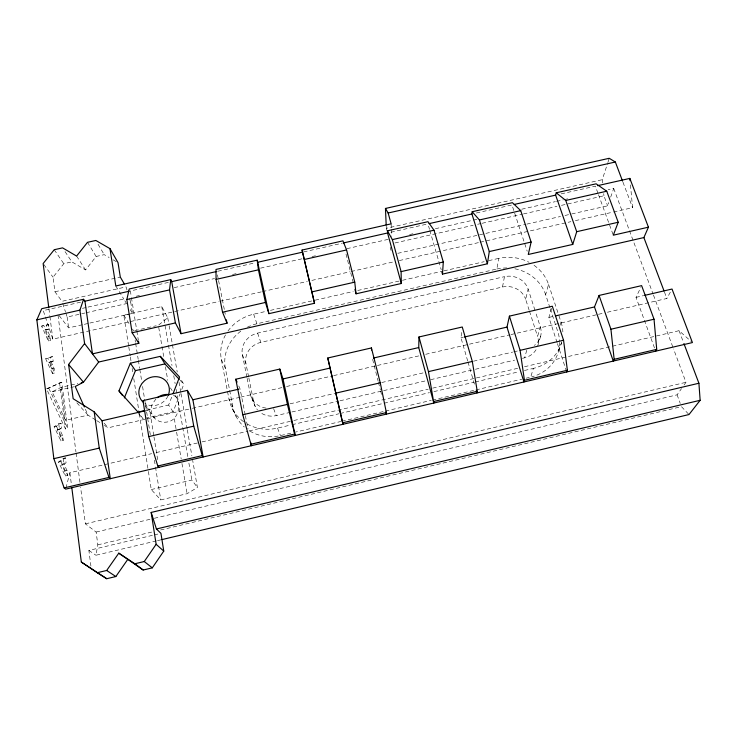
<?xml version="1.0" encoding="UTF-8"?>
<svg xmlns="http://www.w3.org/2000/svg" width="737" height="737" viewBox="0 0 737 737"><rect width="100%" height="100%" fill="white"/><g stroke="black" fill="none" stroke-linecap="round" stroke-linejoin="round"><path stroke-width="0.55" stroke-dasharray="3.69 2.76" d="M467.691 360.973L460.975 337.813L461.611 332.405M247.217 327.246A40.019 36.822 -19 0 1 256.918 323.773L496.867 269.014L498.719 258.374A40.563 36.491 9.2 0 1 529.111 262.308M156.355 540.912L95.93 555.247L97.846 544.836L96.114 532.04L85.391 523.85L80.6 487.332M248.618 376.837L245.928 363.59A18.95 17.439 -19 0 1 260.834 342.373L502.496 286.997L504.477 276.661A19.217 17.283 9.2 0 1 528.143 289.134L535.126 310.747M529.157 310.194L525.647 299.268L528.143 289.134M65.943 488.051L69.895 472.712L151.638 453.66M522.404 358.329L524.643 357.804L527.176 348.73M549.94 307.753L545.638 294.671L548.558 284.445A40.563 36.491 9.2 0 0 533.063 264.638M540.645 336.21L537.844 345.515A19.134 17.458 12.6 0 0 537.568 336.431L540.359 326.952L535.467 311.825M557.08 342.512L548.881 317.417L552.317 306.233M561.843 341.719A41.272 37.532 12.2 0 1 533.367 368.399L530.686 377.123L526.218 378.164M602.59 182.905L602.258 179.69L607.491 163.642M607.841 162.573L609.232 158.289M559.991 325.349L561.069 322.161L558.563 314.616M571.719 213.951L607.629 205.826L608.771 202.564M610.678 197.138L613.718 188.46L608.108 189.722M558.572 350.941L561.483 342.742M145.309 418.266L173.094 411.836L180.095 393.788M181.744 389.541L183.799 384.226L180.62 378.8M173.094 411.836L168.616 405.046L172.265 395.686M654.493 347.938L636.013 297.37L640.693 287.596M607.426 312.239L666.884 298.476L670.992 290.931M154.328 518.286L677.091 394.829L681.541 388.565M684.074 384.99L685.981 382.31L673.535 348.923M155.958 398.92L152.126 404.392A14.915 13.552 -30.9 0 0 155.645 419.196A14.915 13.552 -30.9 0 0 171.638 420.523C179.478 415.521 180.934 402.494 175.111 395.382M65.049 251.603L71.876 261.884L85.575 269.926L96.142 256.467L104.221 254.661L109.15 257.517M127.013 290.046L126.064 286.896L62.019 301.313L54.934 291.76L53.027 277.213L63.778 263.699L71.876 261.884M64.055 464.421L66.063 462.744L65.436 457.834L63.133 458.368L58.49 462.117L65.363 476.028L67.675 475.494L67.049 470.528L64.055 464.421L61.733 464.964L64.736 471.072L65.363 476.028M61.733 464.964L63.751 463.278L66.063 462.744M58.49 462.117L60.83 461.565L65.436 457.834M128.597 345.754L123.788 315.178L161.762 306.583L167.723 317.73L158.354 325.266L163.918 357.813M59.633 429.349L61.65 428.004L61.042 423.213L58.767 423.738L54.096 426.751L60.941 440.938L63.225 440.413L62.608 435.585L59.633 429.349L57.339 429.883L60.333 436.111L60.941 440.938M57.339 429.883L61.65 428.004M54.096 426.751L56.417 426.216L61.042 423.213M148.404 471.44L151.26 489.561L160.767 499.898L187.115 493.698L197.424 487.489L192.67 460.33M95.699 419.961L88.007 415.134L65.492 420.33L52.115 391.798L61.235 387.284L77.91 383.461M47.297 388.685L61.742 382.208L67.721 428.473L65.501 428.989L47.021 389.891M46.532 388.86L61.742 382.208M51.129 361.931L53.165 361.176L52.594 356.634L50.374 357.141L50.945 361.683L48.891 362.447L51.857 368.887L52.438 373.466L54.658 372.959L54.077 368.38L51.129 361.931L48.891 362.447M52.438 373.466L45.666 358.79L52.594 356.634M157.478 540.645L160.832 539.852M85.391 523.85L685.981 382.31M96.114 532.04L153.204 518.553M97.846 544.836L152.734 531.838M160.574 529.986L681.439 406.649L688.994 414.544M90.927 566.108L88.873 550.41L153.185 535.163M154.291 534.905L159.837 533.588M48.347 341.019L47.776 336.551L44.837 330.01L49.084 329.034L48.522 324.612L41.613 326.123L48.347 341.019L50.54 340.522L49.978 336.054L47.039 329.513M249.815 431.034A40.646 37.928 -21.2 0 0 280.428 435.604L292.718 432.739M293.833 432.472L340.761 421.509M341.876 421.242L384.327 411.32M385.451 411.062L431.256 400.357M432.37 400.099L474.821 390.177M475.945 389.91L521.75 379.205M151.26 489.561L191.841 480.036L197.424 487.489M460.975 337.813L463.168 337.306M290.037 403.821L334.782 393.42M381.757 382.512L424.263 372.636M473.486 361.204L512.63 352.102M513.753 351.844L518.231 350.803M261.819 413.494A19.254 17.964 -21.2 0 0 276.228 415.622L290.774 412.232M291.889 411.974L338.891 401.039M340.006 400.771L382.531 390.877M383.655 390.619L426.17 380.725M430.648 379.684L474.287 369.523M475.411 369.265L514.573 360.153M64.736 471.072L67.049 470.528M156.124 452.61L197.553 442.955M202.03 441.905L247.945 431.209M249.06 430.942L292.736 420.763M293.851 420.505L428.225 389.173M432.702 388.132L475.254 378.21M476.378 377.952L517.807 368.288M524.523 366.722L679.053 330.692L691.592 341.83M247.135 423.968A41.539 38.646 -20.8 0 0 277.527 428.096L290.931 424.963M292.055 424.705L338.974 413.752M340.089 413.494L429.468 392.637M433.936 391.596L474.158 382.217M475.273 381.95L518.848 371.789M524.431 370.481L533.367 368.399M146.764 410.094L168.616 405.046M146.267 410.537L149.583 409.772L153.784 435.733M636.013 297.37L643.65 295.601M60.333 436.111L62.608 435.585M104.35 425.387L108.192 427.792L146.341 418.966M147.455 418.708L191.215 408.574M192.339 408.316L239.451 397.409M240.575 397.151L282.087 387.542M286.573 386.501L332.571 375.861M333.686 375.603L376.321 365.727M377.445 365.469L418.948 355.86M425.682 354.304L468.317 344.437M469.432 344.179L509.82 334.828M510.944 334.57L597.329 314.57M598.453 314.312L602.94 313.271M246.904 377.215L242.362 354.718A19.365 17.752 -18.7 0 1 257.609 333.115L504.477 276.661M52.115 391.798L69.72 387.763M70.816 387.515L74.124 386.75M548.881 317.417L553.33 316.403M47.776 336.551L49.978 336.054M45.372 316.938L52.815 339.149L218.788 301.516M219.902 301.258L261.395 291.852M262.519 291.594L307.375 281.423M311.862 280.401L349.992 271.76M351.116 271.502L393.724 261.838M399.334 260.566L478.958 242.51M480.073 242.252L570.908 221.653M575.394 220.639L612.401 212.247M613.525 211.989L632.586 207.668L630.365 184.029M134.714 330.637L156.207 325.754M45.666 358.79L47.923 358.274L54.658 372.959M227.936 331.051A40.885 37.495 -18.7 0 1 253.648 314.192L265.956 311.382M270.433 310.369L314.073 300.429M315.196 300.171L353.244 291.502M357.721 290.489L401.361 280.548M402.476 280.29L442.762 271.115M443.886 270.866L484.172 261.69M488.649 260.668L498.719 258.374M50.945 361.683L53.165 361.176M50.18 365.239L52.41 364.732M51.857 368.887L54.077 368.38M386.722 230.432L386.317 228.304L602.258 179.69M80.545 302.188L43.243 310.59L45.021 315.878M168.368 282.4L130.366 290.958L131.269 296.532M217.894 271.234L255.592 262.74M303.616 251.916L342.106 243.238M390.923 232.238L427.93 223.901M476.378 212.984L511.985 204.96L527.204 251.243M561.161 193.877L595.376 186.166L598.103 193.628M82.433 308.352L86.902 307.347M88.025 307.089L123.788 299.019L126.119 302.861M136.115 296.237L139.477 295.482M174.218 287.642L214.568 278.54M232.496 274.486L236.973 273.482M260.511 268.167L301.977 258.807M312.064 256.531L315.427 255.776M346.805 248.691L388.27 239.341M409.579 234.532L412.941 233.767M435.374 228.71L472.389 220.354M473.513 220.105L476.876 219.34M521.741 209.216L555.394 201.625M556.518 201.367L563.243 199.856M564.367 199.598L567.73 198.843M65.777 312.838L67.141 317.03L85.004 312.995M86.118 312.737L130.781 302.649L132.513 313.4L89.905 323.046M394.94 242.97L473.172 225.301M477.64 224.288L480.994 223.532M482.118 223.283L522.349 214.191M523.463 213.942L556.997 206.369M561.465 205.356L603.935 195.766L607.629 205.826M41.613 326.123L43.842 325.616L50.54 340.522M48.522 324.612L46.339 325.1L46.892 329.531M44.837 330.01L49.084 329.034M59.19 315.648L68.605 327.873L83.18 324.575M84.304 324.317L88.781 323.303M397.787 253.335L525.711 224.37M526.835 224.112L560.498 216.494M564.993 215.48L570.604 214.209M54.934 291.76L120.306 277.075M113.093 259.802L117.036 262.086M96.658 420.56L100.499 422.974M173.471 395.198L175.756 396.699L177.46 399.141M88.873 550.41L95.93 555.247M180.021 380.163L183.799 384.226M76.86 402.826L88.007 415.134L84.81 407.976M138.593 413.779L143.089 418.782L138.031 412.112M104.074 423.112L108.192 427.792M43.805 264.454L53.027 277.213M145.373 405.562L154.328 417.934M144.968 403.36L149.583 409.772M54.234 249.723L63.778 263.699M76.602 256.071L85.575 269.926M123.788 315.178L129.003 323.497M132.485 329.034L133.637 330.876M170.404 387.846L172.163 390.674M115.801 285.984L123.788 299.019M87.51 242.316L96.142 256.467M130.182 309.568L132.513 313.4M98.058 244.251L104.221 254.661M232.284 408.593L236.135 416.469M60.83 461.565L67.675 475.494M225.504 334.893A40.885 37.495 -18.7 0 0 221.349 359.545L228.977 399.021L232.892 407.073A40.646 37.928 -21.2 0 0 244.315 426.999M56.417 426.216L63.225 440.413M48.835 388.335L67.721 428.473M221.349 359.545L225.375 368.316L229.456 389.357M238.779 385.967L240.059 388.869L245.145 414.507M247.135 378.339L250.313 394.083L253.758 402.236A19.254 17.964 -21.2 0 0 257.443 409.8M251.907 398.597L255.324 406.658M242.362 354.718L245.928 363.59M277.527 428.096L280.428 435.604M622.968 182.186L632.586 207.668M664.461 292.064L666.884 298.476M679.053 330.692L683.512 342.493M273.63 408.703L276.228 415.622M613.718 188.46L653.065 293.999M653.461 295.076L673.139 347.846M677.091 394.829L680.251 403.425M598.49 194.688L613.295 235.195M257.609 333.115L260.834 342.373M253.648 314.192L256.918 323.773M548.558 284.445L558.213 313.538M550.299 308.84L557.835 331.733A40.388 36.859 12.6 0 1 559.576 341.323M557.43 343.608L566.338 370.877M62.7 303.404L65.436 311.788M529.507 311.29L537.568 336.431M129.519 298.448L130.781 302.649M428.565 226.084L429.514 229.354M429.837 230.451L441.233 269.751M468.013 362.079L474.407 384.134M390.195 247.346L391.043 250.46M346.003 254.044L353.263 282.768M372.636 359.389L378.164 381.278M378.44 382.374L380.384 390.039M380.661 391.135L381.49 394.415M248.839 377.943L253.758 402.236M217.452 274.855L218.345 279.36M218.567 280.484L225.255 314.22M245.366 415.622L248.019 428.998M229.668 390.463L232.892 407.073M167.723 317.73L168.911 324.52M169.105 325.653L177.23 372.056M179.008 382.236L180.795 392.425M180.989 393.558L187.134 428.639M187.327 429.772L191.878 455.798M161.762 306.583L168.248 343.995M168.451 345.128L171.988 365.534M173.757 375.741L175.13 383.673M176.115 389.339L187.907 457.364M188.893 463.029L191.841 480.036M165.447 366.796L167.75 380.264M174.319 418.736L176.419 431.044M176.604 432.158L181.191 459.013M181.956 463.49L187.115 493.698M131.444 297.647L136.677 329.946M136.852 331.06L138.298 339.969M153.969 436.866L157.801 460.57M135.101 339.95L135.461 342.226M135.645 343.359L138.188 359.241M138.372 360.375L139.652 368.316M139.827 369.449L141.836 381.923M142.563 386.464L150.394 435.245M154.401 460.201L155.304 465.867M155.489 467L160.767 499.898M128.782 346.887L130.209 355.943M130.385 357.077L131.103 361.609M132.172 368.399L132.706 371.798M133.775 378.597L139.127 412.563M139.311 413.697L148.229 470.317M67.141 317.03L68.605 327.873M57.993 315.049L75.957 451.965M76.104 453.108L80.001 482.772M61.235 387.284L65.492 420.33M59.559 382.706L65.501 428.989M48.918 308.683L49.784 315.454M49.932 316.578L52.815 339.149M69.895 472.712L71.342 484.025M58.767 423.738L59.375 428.529M63.133 458.368L63.751 463.278M603.714 193.619L603.935 195.766M386.225 226.102L386.317 228.304M391.126 223.845L391.283 228.378M391.319 229.511L391.55 236.31M243.625 421.721A41.539 38.646 -20.8 0 1 228.977 399.021M561.069 322.161A41.272 37.532 12.2 0 1 562.865 331.926M167.972 395.999A15.624 14.086 -30 0 1 145.042 403.526M559.604 342.392A40.388 36.859 12.6 0 1 531.699 376.874M496.867 269.014A39.706 35.855 9.5 0 1 506.955 267.955M514.877 268.775A39.706 35.855 9.5 0 1 545.638 294.671M502.496 286.997A18.812 16.979 9.4 0 1 525.647 299.268M225.375 368.316A40.019 36.822 -19 0 1 241.34 330.784M536.057 349.743A19.134 17.458 12.6 0 1 524.643 357.804M540.359 326.952A19.549 17.78 12.2 0 1 534.343 345.432M266.103 408.114A19.678 18.305 -20.8 0 1 250.313 394.083"/><path stroke-width="1.11" d="M418.975 336.975L428.455 371.623L433.844 403.038L418.745 347.569L418.975 336.975L462.256 326.998L472.306 361.443L477.254 391.319L476.968 392.959L476.323 390.748M572.76 244.426L555.643 195.121L556.223 192.799L565.758 200.464L576.712 231.694L572.76 244.426L528.263 254.477L531.119 242.058L520.727 210.635L512.399 202.675L472.187 211.731L479.409 219.958L489.276 251.575L487.397 263.791L442.495 274.118L443.296 262.022L434.01 230.202L428.004 221.68L387.469 230.819L387.561 232.993L401.306 283.496L356.054 293.814L354.939 289.392M487.397 263.791L471.929 213.979L472.187 211.731M226.37 319.84L227.042 323.211L181.044 333.695L175.406 322.917L169.538 289.899L170.744 279.636L129.215 288.987L126.838 299.544L132.144 332.755L138.832 343.313L92.457 353.88L84.939 301.193L83.594 299.268L41.733 308.692L36.85 319.858L53.856 458.654L64.137 487.894L65.657 489.138L692.421 342.567L672.024 289.042L644.737 295.353M509.405 316.127L520.082 350.342L524.44 380.292L523.943 381.969L507.001 327.099L509.405 316.127L552.317 306.233L563.556 340.236L567.37 370.25L566.698 371.973M597.606 185.66L629.84 178.4L648.44 227.18L643.88 237.563L98.675 362.042L84.598 343.562L79.909 310.13L83.594 299.268M556.223 192.799L596.122 183.817L606.744 191.215L618.214 222.261L613.295 235.195L648.44 227.18M173.075 393.613L179.561 376.985L160.362 356.34L130.348 363.203L118.97 390.914L122.324 395.29M599.07 295.445L610.927 329.236L614.151 359.315L613.276 361.075L594.483 306.96L599.07 295.445L641.623 285.634L654.032 319.222L656.722 349.366L655.672 351.162M124.341 397.925L135.451 370.647L164.913 363.903L179.266 379.352M71.775 487.415L81.328 562.055L97.256 572.713L106.672 570.475L118.795 553.165L143.171 570.014L152.283 567.849L163.761 551.101L160.942 533.33L156.428 528.991L151.168 512.436L698.906 383.24L683.918 343.562M118.795 553.165L134.871 563.759L144.259 561.53L156.143 544.293L151.168 512.436M97.256 572.713L106.718 578.711L115.847 576.537L127.556 559.705M98.675 362.042L83.465 382.19L75.22 386.501L84.35 406.953M94.189 411.872L99.265 448.105L108.965 477.419L110.283 478.709L102.01 420.763L94.189 411.872L73.147 398.717L68.596 364.483L84.598 343.562M698.906 383.24L700.15 400.292L688.994 414.544L161.956 539.585M156.428 528.991L700.15 400.292M64.137 487.894L108.965 477.419M157.792 466.005L202.233 455.613L203.136 456.995L192.882 399.767L187.391 390.38L142.987 400.615L148.736 436.608L157.792 466.005L158.897 467.341M250.644 444.3L294.699 434.001L295.196 435.466L282.999 378.947L279.802 369.071L235.776 379.223L242.786 414.756L251.335 445.719L250.672 442.375M342.687 422.78L386.372 412.563L380.264 382.825L371.42 347.938L327.772 358.007L342.981 424.291L327.772 358.007M433.955 401.444L477.254 391.319M524.44 380.292L567.37 370.25M614.151 359.315L656.722 349.366M464.264 337.049L507.001 327.099M53.856 458.654L99.265 448.105M148.736 436.608L193.748 426.152L187.391 390.38M242.786 414.756L287.412 404.392L279.802 369.071M336.026 393.097L380.264 382.825M428.455 371.623L472.306 361.443M520.082 350.342L563.556 340.236M610.927 329.236L654.032 319.222M144.581 410.592L138.031 412.112L118.97 390.914M102.01 420.763L145.161 410.795M192.882 399.767L238.963 389.118M282.999 378.947L329.78 368.132M373.466 358.035L418.745 347.569M81.245 382.696L83.465 382.19L68.596 364.483M555.551 315.887L594.483 306.96M132.144 332.755L175.406 322.917M268.913 313.667L257.185 260.161L215.996 269.438L216.07 279.397L222.546 312.202L265.449 302.456L268.913 313.667L314.533 303.276L302.078 250.055L342.935 240.852L346.583 249.944L354.746 282.151L356.054 293.814M312.202 291.824L354.746 282.151M401.306 283.496L401.103 271.612L443.296 262.022M489.276 251.575L531.119 242.058M576.712 231.694L618.214 222.261M84.939 301.193L129.261 291.207M170.744 279.636L171.721 281.645L216.789 271.483M257.812 262.243L302.511 252.165L302.078 250.055M343.212 242.989L387.561 232.993M429.035 223.652L471.929 213.979M514.223 204.453L555.643 195.121M36.85 319.858L79.909 310.13M126.838 299.544L169.538 289.899M216.07 279.397L258.429 269.843L257.185 260.161M304.574 259.424L346.583 249.944M387.469 230.819L392.351 239.608L434.01 230.202M479.409 219.958L520.727 210.635M565.758 200.464L606.744 191.215M386.179 224.997L385.46 208.451L609.232 158.289L615.349 162.011L622.562 181.127M385.46 208.451L388.15 213.002L615.349 162.011M169.234 394.71L167.216 394.415A14.915 13.552 -30.9 0 0 157.322 397.658M124.341 283.948L120.306 277.075L118.021 262.658L109.97 248.627L95.819 240.465L87.51 242.316L76.602 256.071L62.562 247.862L54.234 249.723L43.142 263.542L48.771 307.55M81.328 562.055L106.718 578.711M106.672 570.475L115.847 576.537M134.871 563.759L143.171 570.014M144.259 561.53L152.283 567.849M156.143 544.293L163.761 551.101M130.348 363.203L135.451 370.647M160.362 356.34L164.913 363.903M235.776 379.223L237.065 382.116M222.546 312.202L227.042 323.211M643.88 237.563L664.055 290.995M441.868 271.935L442.495 274.118M193.748 426.152L202.233 455.613M388.15 213.002L391.126 223.845L115.801 285.984L109.97 248.627M392.351 239.608L401.103 271.612M385.912 411.928L386.464 414.12L386.372 412.563M287.412 404.392L294.699 434.001M302.511 252.165L314.533 303.276M258.429 269.843L265.449 302.456M171.721 281.645L181.044 333.695M138.473 341.084L138.832 343.313M629.84 178.4L630.052 180.648M371.42 347.938L371.605 350.011M168.358 395.106A15.624 14.086 -30 0 0 163.126 378.735A15.624 14.086 -30 0 0 144.609 380.67L141.845 383.599L139.919 387.045A15.624 14.086 -30 0 0 143.512 402.43"/></g></svg>
